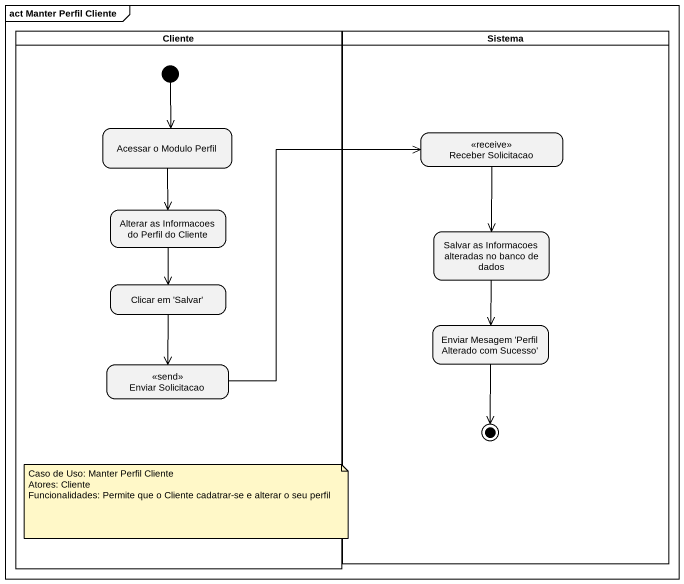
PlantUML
@startuml
mainframe act Manter Perfil Cliente
hide empty description
state Cliente <<partition>> {
  state "Acessar o Modulo Perfil" as Acessar_o_Modulo_Perfil
  state "Alterar as Informacoes do Perfil do Cliente" as Alterar_as_Informacoes_do
  state "Clicar em 'Salvar'" as Clicar_em_Salvar
  state "Enviar Solicitacao" as Enviar_Solicitacao <<send>>
  [*] --> Acessar_o_Modulo_Perfil
}
state Sistema <<partition>> {
  state "Receber Solicitacao" as Receber_Solicitacao <<receive>>
  state "Salvar as Informacoes alteradas no banco de dados" as Salvar_as_Informacoes
  state "Enviar Mesagem 'Perfil Alterado com Sucesso'" as Enviar_Mesagem_Perfil
  Enviar_Mesagem_Perfil --> [*]
}
Acessar_o_Modulo_Perfil --> Alterar_as_Informacoes_do
Receber_Solicitacao --> Salvar_as_Informacoes
Alterar_as_Informacoes_do --> Clicar_em_Salvar
Salvar_as_Informacoes --> Enviar_Mesagem_Perfil
Clicar_em_Salvar --> Enviar_Solicitacao
Enviar_Solicitacao -up-> Receber_Solicitacao
note as N1
  Caso de Uso: Manter Perfil Cliente
  Atores: Cliente
  Funcionalidades: Permite que o Cliente cadatrar-se e alterar o seu perfil
end note
@enduml
